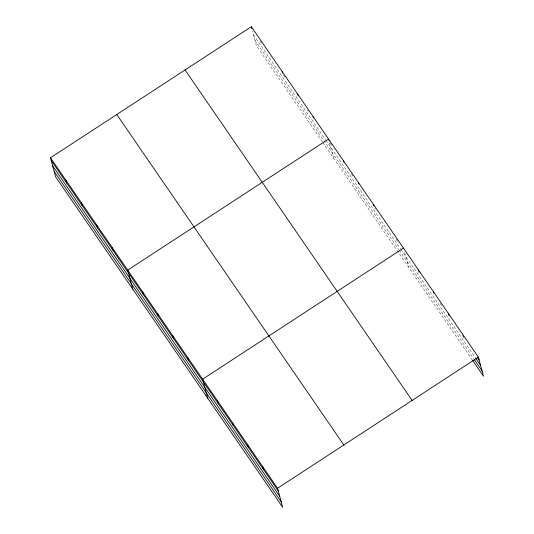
<?xml version="1.0" encoding="UTF-8"?>
<svg xmlns="http://www.w3.org/2000/svg" width="534" height="534" viewBox="0 0 534 534"><rect width="100%" height="100%" fill="white"/><g stroke="black" fill="none" stroke-linecap="round" stroke-linejoin="round"><path stroke-width="0.4" stroke-dasharray="2.67 2" d="M260.031 41.058L262.368 44.462M283.427 75.107L284.829 77.15M307.29 109.837L308.225 111.199M331.621 145.248L329.278 141.844L333.643 158.124M351.292 173.877L353.628 177.288M374.708 207.96L375.642 209.321M396.248 239.312L397.65 241.355M418.262 271.345L419.197 272.714L418.823 271.319M440.27 303.385L442.613 306.79M462.284 335.419L463.686 337.461M253.517 34.857L325.573 139.728M326.04 140.409L400.5 248.777M400.967 249.458L475.427 357.833M254.998 40.39L398.704 249.538M399.172 250.219L474.105 359.275M322.409 141.777L256.44 45.757L252.489 31.019M322.876 142.458L472.263 359.876M463.412 335.365L463.966 337.448M404.618 252.435L408.57 267.18"/><path stroke-width="0.8" d="M50.496 157.764L277.56 488.243L282.666 507.3L55.603 176.827L50.496 157.764L251.334 26.7L478.397 357.173L483.504 376.236L472.73 360.557M403.464 248.116L202.633 379.18L207.739 398.244M277.56 488.243L478.397 357.173M477.269 357.233L479.138 359.956M475.894 358.514L480.58 365.329M474.572 359.956L482.062 370.863M185.058 69.954L412.121 400.427M116.772 114.516L343.836 444.989M51.244 160.547L278.307 491.02M52.679 165.92L279.749 496.393M54.168 171.454L281.231 501.927M448.42 313.551L448.981 315.641M433.434 291.738L433.808 293.133M418.449 269.93L418.823 271.319M373.493 204.495L373.867 205.884M358.508 182.681L358.881 184.076M343.522 160.874L343.889 162.263M328.904 140.455L328.53 139.06L127.699 270.124L132.806 289.188M313.091 116.592L313.465 117.981M297.652 94.117L298.025 95.506M282.212 71.643L282.586 73.038M251.334 26.7L251.888 28.789M262.574 466.429L263.322 469.212M247.589 444.615L248.337 447.399M232.604 422.808L233.351 425.585M217.618 400.994L218.359 403.777M187.648 357.373L188.389 360.156M172.656 335.559L173.403 338.342M157.67 313.752L158.418 316.529M142.685 291.938L143.432 294.721M112.26 247.656L113.001 250.433M96.821 225.181L97.562 227.965M81.375 202.706L82.123 205.49M65.936 180.238L66.683 183.022"/></g></svg>
